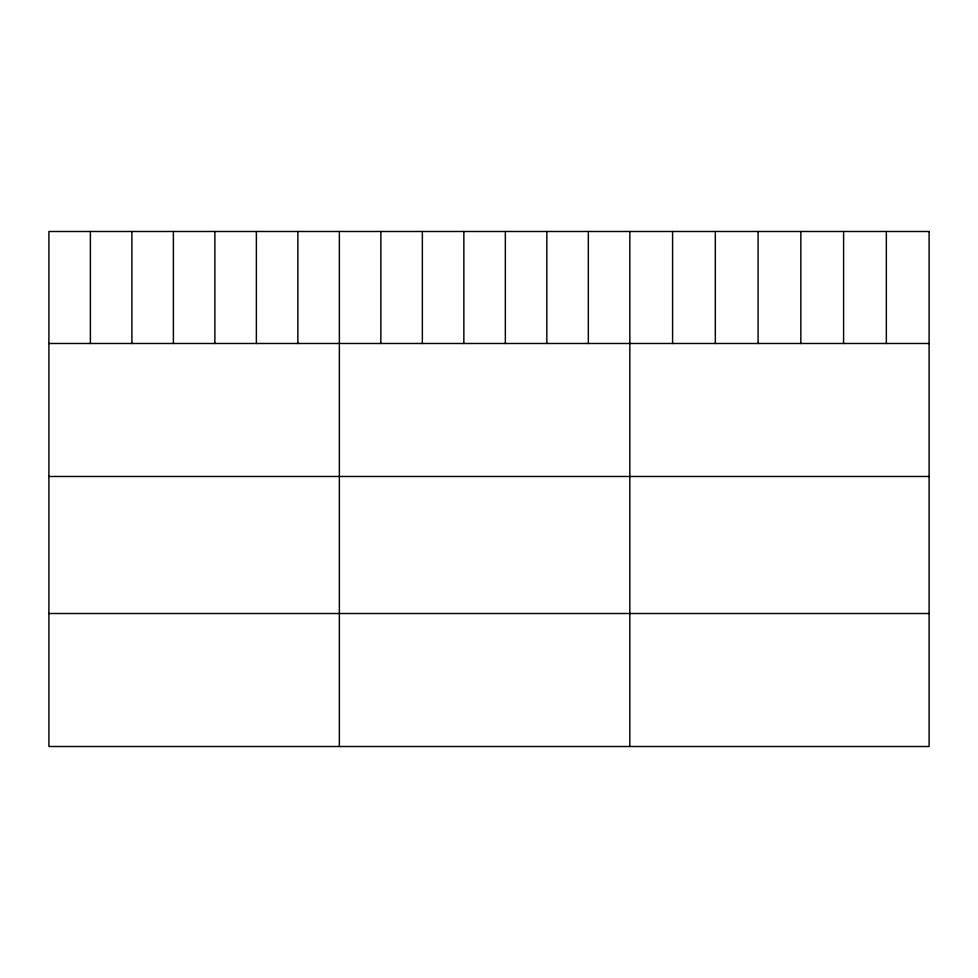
<?xml version="1.0" encoding="UTF-8"?>
<svg xmlns="http://www.w3.org/2000/svg" width="978" height="978" viewBox="0 0 978 978"><rect width="100%" height="100%" fill="white"/><g stroke="black" fill="none" stroke-linecap="round" stroke-linejoin="round"><path stroke-width="1.47" d="M48.9 343.486L929.1 343.486M48.9 476.482L929.1 476.482M48.9 613.512L929.1 613.512M886.349 231.493L886.349 343.486M843.598 231.493L843.598 343.486M800.848 231.493L800.848 343.486M758.084 231.493L758.084 343.486M715.334 231.493L715.334 343.486M672.583 231.493L672.583 343.486M629.832 231.493L629.832 746.507M588.34 231.493L588.34 343.486M546.836 231.493L546.836 343.486M505.345 231.493L505.345 343.486M463.853 231.493L463.853 343.486M422.362 231.493L422.362 343.486M380.858 231.493L380.858 343.486M339.366 231.493L339.366 746.507M297.874 231.493L297.874 343.486M256.37 231.493L256.37 343.486M214.879 231.493L214.879 343.486M173.387 231.493L173.387 343.486M131.896 231.493L131.896 343.486M90.392 231.493L90.392 343.486M929.1 231.493L48.9 231.493L48.9 746.507L929.1 746.507L929.1 231.493"/></g></svg>
